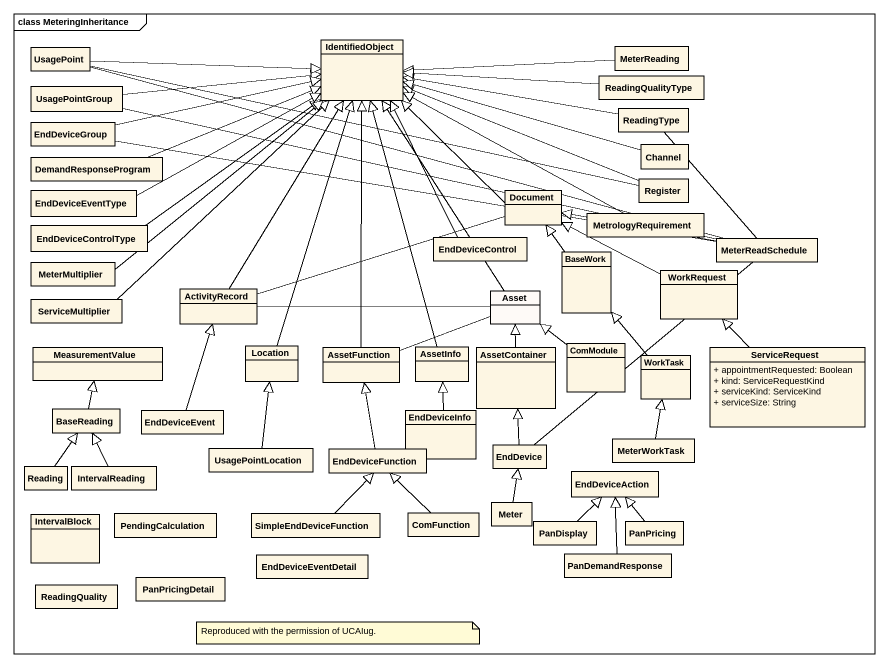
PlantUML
@startuml
mainframe class MeteringInheritance
hide circle
hide empty members
skinparam classAttributeIconSize 0
class UsagePoint
class IdentifiedObject
class MeterReading
class UsagePointGroup
class ReadingQualityType
class EndDeviceGroup
class ReadingType
class DemandResponseProgram
class Channel
class EndDeviceEventType
class Document
class Register
class EndDeviceControlType
class EndDeviceControl
class MetrologyRequirement
class MeterReadSchedule
class MeterMultiplier
class BaseWork
class WorkRequest
class ServiceMultiplier
class ActivityRecord
class Asset #FEFAF7
class MeasurementValue
class Location
class AssetFunction
class AssetInfo
class AssetContainer
class ComModule
class WorkTask
class ServiceRequest {
  + appointmentRequested: Boolean
  + kind: ServiceRequestKind
  + serviceKind: ServiceKind
  + serviceSize: String
}
class BaseReading
class EndDeviceEvent
class EndDeviceInfo
class Reading
class IntervalReading
class UsagePointLocation
class EndDeviceFunction
class EndDevice
class EndDeviceAction
class MeterWorkTask
class IntervalBlock
class PendingCalculation
class SimpleEndDeviceFunction
class ComFunction
class Meter
class PanDisplay
class PanDemandResponse
class PanPricing
class ReadingQuality
class PanPricingDetail
class EndDeviceEventDetail
UsagePoint -right-|> IdentifiedObject
UsagePoint -right- Register
MeterReading -left-|> IdentifiedObject
UsagePointGroup -right-|> IdentifiedObject
ReadingQualityType -left-|> IdentifiedObject
EndDeviceGroup -right-|> IdentifiedObject
ReadingType -left-|> IdentifiedObject
DemandResponseProgram -right-|> IdentifiedObject
Channel -left-|> IdentifiedObject
EndDeviceEventType -right-|> IdentifiedObject
Document -up-|> IdentifiedObject
Document -left- ActivityRecord
Register -left-|> IdentifiedObject
EndDeviceControlType -up-|> IdentifiedObject
EndDeviceControl -up-|> IdentifiedObject
MetrologyRequirement -left-|> IdentifiedObject
MeterReadSchedule -left- UsagePoint
MeterReadSchedule -left- UsagePointGroup
MeterReadSchedule -left- EndDeviceGroup
MeterReadSchedule -up- ReadingType
MeterReadSchedule -left-|> Document
MeterReadSchedule -- EndDevice
MeterMultiplier -up-|> IdentifiedObject
BaseWork -up-|> Document
WorkRequest -left-|> Document
ServiceMultiplier -up-|> IdentifiedObject
ActivityRecord -up-|> IdentifiedObject
Asset -up-|> IdentifiedObject
Asset -left- ActivityRecord
Asset -left- AssetFunction
Location -up-|> IdentifiedObject
AssetFunction -up-|> IdentifiedObject
AssetInfo -up-|> IdentifiedObject
AssetContainer -up-|> Asset
ComModule -up-|> Asset
WorkTask -up-|> BaseWork
ServiceRequest -up-|> WorkRequest
BaseReading -up-|> MeasurementValue
EndDeviceEvent -up-|> ActivityRecord
EndDeviceInfo -up-|> AssetInfo
Reading -up-|> BaseReading
IntervalReading -up-|> BaseReading
UsagePointLocation -up-|> Location
EndDeviceFunction -up-|> AssetFunction
EndDevice -up-|> AssetContainer
MeterWorkTask -up-|> WorkTask
SimpleEndDeviceFunction -up-|> EndDeviceFunction
ComFunction -up-|> EndDeviceFunction
Meter -up-|> EndDevice
PanDisplay -up-|> EndDeviceAction
PanDemandResponse -up-|> EndDeviceAction
PanPricing -up-|> EndDeviceAction
note as N1
  Reproduced with the permission of UCAIug.
end note
@enduml
